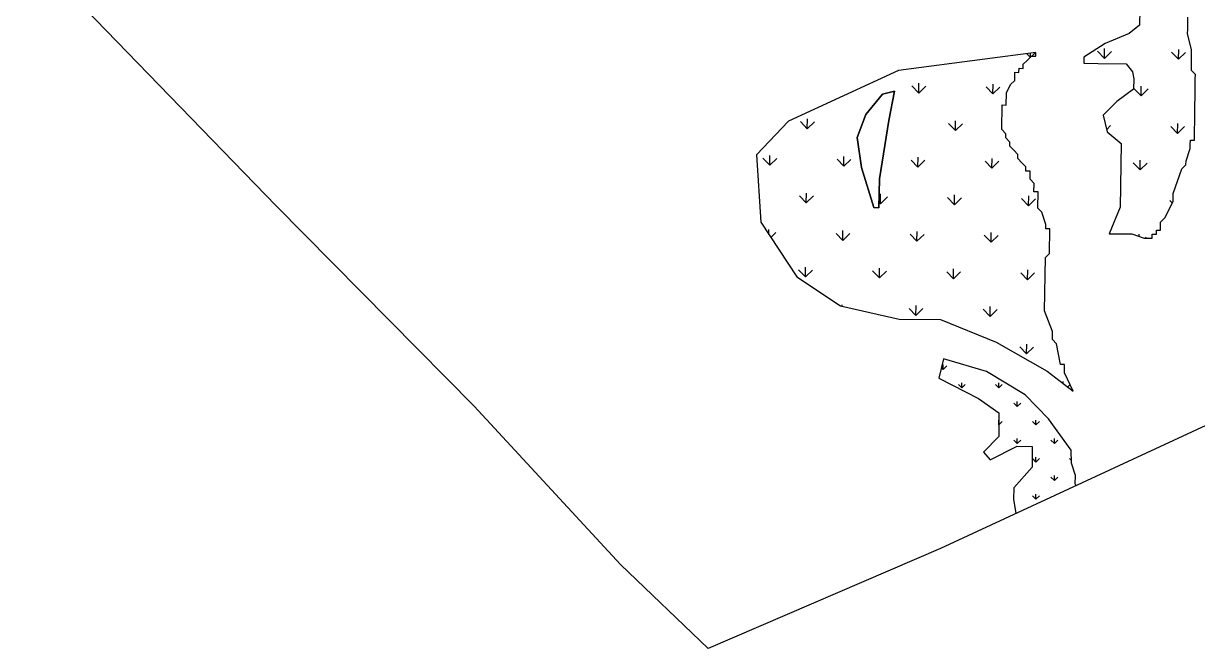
# Model space of a CAD drawing. Header units: metres. Extents: x 265309 to 267425, y 2141467 to 2144180.
# Drawn here: x 265552 to 266691, y 2141467 to 2142072 of the extents above; entities that cross this region are included whole.
import ezdxf

# ---------------------------------------------------------------- set-up
doc = ezdxf.new("R2010")
doc.units = ezdxf.units.M
doc.layers.add('MANGROOVES', color=112, linetype='Continuous')
doc.layers.add('village', color=3, linetype='Continuous')

msp = doc.modelspace()

# ---------------------------------------------------------------- linework, layer by layer
at = {"layer": 'MANGROOVES'}
for p, q in [((266634.8, 2142085.6), (266634.6, 2142070.6)), ((266681.3, 2142070.7), (266681.4, 2142078.6)), ((266634.6, 2142070.6), (266624.5, 2142062.6)), ((266681.2, 2142062.7), (266681.3, 2142066.7)), ((266681.3, 2142066.7), (266681.3, 2142070.7)), ((266601.1, 2142052.9), (266580.6, 2142039.9)), ((266624.5, 2142062.6), (266601.1, 2142052.9)), ((266685, 2142046.7), (266681.2, 2142062.7)), ((266533.8, 2142044.4), (266484.5, 2142037.9)), ((266525.8, 2142036.8), (266529.8, 2142040.8)), ((266529.8, 2142040.8), (266533.8, 2142040.7)), ((266533.8, 2142040.7), (266533.8, 2142044.4)), ((266684.8, 2142026.9), (266685, 2142046.7)), ((266484.5, 2142037.9), (266400.6, 2142026.9)), ((266517.6, 2142025), (266517.7, 2142029)), ((266517.7, 2142029), (266521.7, 2142028.9)), ((266521.7, 2142032.9), (266525.8, 2142036.8)), ((266521.7, 2142028.9), (266521.7, 2142032.9)), ((266580.6, 2142039.9), (266580.5, 2142033.9)), ((266580.5, 2142033.9), (266594.5, 2142033.7)), ((266594.5, 2142033.7), (266621.6, 2142033.3)), ((266621.6, 2142033.3), (266627.6, 2142025.4)), ((266400.6, 2142026.9), (266294, 2141977.7)), ((266513.6, 2142017.1), (266513.7, 2142025.1)), ((266513.7, 2142025.1), (266517.6, 2142025)), ((266627.6, 2142025.4), (266628.9, 2142018.8)), ((266628.9, 2142018.8), (266628.8, 2142008.8)), ((266688.7, 2142022.8), (266684.8, 2142026.9)), ((266688.6, 2142018.8), (266688.7, 2142022.8)), ((266688.6, 2142014.9), (266688.6, 2142018.8)), ((266396.9, 2142006.8), (266385.3, 2142003.9)), ((266385.3, 2142003.9), (266396.9, 2142006.8)), ((266391.3, 2141978.3), (266396.9, 2142006.8)), ((266396.9, 2142006.8), (266391.3, 2141978.3)), ((266505.5, 2142005.3), (266509.5, 2142013.2)), ((266509.5, 2142013.2), (266513.6, 2142017.1)), ((266628.8, 2142008.8), (266612.5, 2141996.9)), ((266688.4, 2141999), (266688.6, 2142014.9)), ((266385.3, 2142003.9), (266369, 2141984.2)), ((266369, 2141984.2), (266385.3, 2142003.9)), ((266505.3, 2141993.3), (266505.5, 2142005.3)), ((266612.5, 2141996.9), (266599.2, 2141983.5)), ((266688.3, 2141995), (266688.4, 2141999)), ((266688.3, 2141991), (266688.3, 2141995)), ((266369, 2141984.2), (266360.7, 2141962)), ((266360.7, 2141962), (266369, 2141984.2)), ((266501, 2141969.5), (266501.3, 2141993.4)), ((266501.3, 2141993.4), (266505.3, 2141993.3)), ((266599.2, 2141983.5), (266603.2, 2141967.4)), ((266688.1, 2141979.1), (266688.2, 2141983)), ((266688.2, 2141983), (266688.3, 2141991)), ((266294, 2141977.7), (266263.1, 2141945.2)), ((266382.2, 2141921.7), (266391.3, 2141978.3)), ((266391.3, 2141978.3), (266382.2, 2141921.7)), ((266688, 2141971.1), (266688.1, 2141975.1)), ((266688.1, 2141975.1), (266688.1, 2141979.1)), ((266360.7, 2141962), (266364.9, 2141932.7)), ((266364.9, 2141932.7), (266360.7, 2141962)), ((266505, 2141965.5), (266501, 2141969.5)), ((266504.9, 2141961.5), (266505, 2141965.5)), ((266508.8, 2141957.5), (266504.9, 2141961.5)), ((266603.2, 2141967.4), (266616.7, 2141956.2)), ((266687.9, 2141963.2), (266688, 2141971.1)), ((266687.9, 2141959.2), (266687.9, 2141963.2)), ((266508.8, 2141953.5), (266508.8, 2141957.5)), ((266512.7, 2141949.5), (266508.8, 2141953.5)), ((266516.6, 2141945.5), (266512.7, 2141949.5)), ((266616.7, 2141956.2), (266615.9, 2141894.5)), ((266679.7, 2141939.4), (266683.8, 2141951.3)), ((266683.8, 2141955.2), (266683.9, 2141959.2)), ((266683.8, 2141951.3), (266683.8, 2141955.2)), ((266683.9, 2141959.2), (266687.9, 2141959.2)), ((266263.1, 2141945.2), (266267.1, 2141880)), ((266516.6, 2141941.5), (266516.6, 2141945.5)), ((266520.5, 2141937.4), (266516.6, 2141941.5)), ((266679.6, 2141935.4), (266679.7, 2141939.4)), ((266364.9, 2141932.7), (266376.9, 2141893.9)), ((266376.9, 2141893.9), (266364.9, 2141932.7)), ((266524.4, 2141933.4), (266520.5, 2141937.4)), ((266524.4, 2141929.4), (266524.4, 2141933.4)), ((266528.4, 2141929.4), (266524.4, 2141929.4)), ((266528.3, 2141925.4), (266528.4, 2141929.4)), ((266667.3, 2141907.7), (266675.6, 2141931.5)), ((266675.6, 2141931.5), (266679.6, 2141935.4)), ((266381.8, 2141893.8), (266382.2, 2141921.7)), ((266382.2, 2141921.7), (266381.8, 2141893.8)), ((266528.3, 2141921.4), (266528.3, 2141925.4)), ((266532.2, 2141917.4), (266528.3, 2141921.4)), ((266532.1, 2141909.4), (266532.2, 2141917.4)), ((266536.1, 2141909.4), (266532.1, 2141909.4)), ((266535.9, 2141893.5), (266536.1, 2141909.4)), ((266667.2, 2141899.8), (266667.3, 2141903.7)), ((266667.3, 2141903.7), (266667.3, 2141907.7)), ((266376.9, 2141893.9), (266381.8, 2141893.8)), ((266381.8, 2141893.8), (266376.9, 2141893.9)), ((266539.8, 2141889.5), (266535.9, 2141893.5)), ((266615.9, 2141894.5), (266605.2, 2141868.7)), ((266659.1, 2141883.9), (266667.2, 2141899.8)), ((266543.6, 2141877.5), (266539.8, 2141889.5)), ((266655, 2141880), (266659.1, 2141883.9)), ((266267.1, 2141880), (266302.1, 2141827)), ((266543.6, 2141873.5), (266543.6, 2141877.5)), ((266547.5, 2141873.4), (266543.6, 2141873.5)), ((266547.2, 2141849.6), (266547.5, 2141873.4)), ((266650.9, 2141868.1), (266650.9, 2141872.1)), ((266650.9, 2141872.1), (266654.9, 2141872.1)), ((266654.9, 2141872.1), (266655, 2141876)), ((266655, 2141876), (266655, 2141880)), ((266605.2, 2141868.7), (266607.1, 2141868.7)), ((266607.1, 2141868.7), (266627, 2141868.4)), ((266627, 2141868.4), (266638.9, 2141864.3)), ((266638.9, 2141864.3), (266642.9, 2141864.3)), ((266642.9, 2141864.3), (266646.9, 2141864.2)), ((266646.9, 2141864.2), (266646.9, 2141868.2)), ((266646.9, 2141868.2), (266650.9, 2141868.1)), ((266543.2, 2141845.6), (266547.2, 2141849.6)), ((266542.5, 2141793.9), (266543.2, 2141845.6)), ((266302.1, 2141827), (266344.4, 2141798.8)), ((266344.4, 2141798.8), (266401.3, 2141785.9)), ((266550.2, 2141773.9), (266542.5, 2141793.9)), ((266401.3, 2141785.9), (266441.5, 2141785.4)), ((266441.5, 2141785.4), (266495.6, 2141763.4)), ((266550.1, 2141766), (266550.2, 2141773.9)), ((266495.6, 2141763.4), (266544.8, 2141735.5)), ((266554.1, 2141761.9), (266550.1, 2141766)), ((266557.8, 2141742), (266554.1, 2141761.9)), ((266444.5, 2141747.4), (266439.8, 2141728.7)), ((266486.1, 2141735), (266444.5, 2141747.4)), ((266523.6, 2141712.6), (266486.1, 2141735)), ((266544.8, 2141735.5), (266570.3, 2141716.2)), ((266561.8, 2141742), (266557.8, 2141742)), ((266561.7, 2141734), (266561.8, 2141742)), ((266570.3, 2141716.2), (266561.7, 2141734)), ((266439.8, 2141728.7), (266478.2, 2141709.1)), ((266546.1, 2141689.2), (266523.6, 2141712.6)), ((266478.2, 2141709.1), (266498.1, 2141695.1)), ((266498.1, 2141695.1), (266497.9, 2141672.2)), ((266568.2, 2141659), (266546.1, 2141689.2)), ((266497.9, 2141672.2), (266483.3, 2141657)), ((266483.3, 2141657), (266489.7, 2141649.5)), ((266489.7, 2141649.5), (266515.8, 2141662.8)), ((266515.8, 2141662.8), (266530.5, 2141662.6)), ((266530.5, 2141662.6), (266530.3, 2141642.5)), ((266568.5, 2141646.4), (266568.2, 2141659)), ((266530.3, 2141642.5), (266512.5, 2141622.5)), ((266572.3, 2141634.4), (266568.5, 2141646.4)), ((266572.2, 2141626.4), (266572.3, 2141634.4)), ((266512.5, 2141622.5), (266512.3, 2141611.3)), ((266573.1, 2141624.5), (266572.2, 2141626.4)), ((266512.3, 2141611.3), (266514.7, 2141597.4))]:
    msp.add_line(p, q, dxfattribs=at)
at = {"layer": 'MANGROOVES', "linetype": 'Continuous'}
for p, q in [((266528.6, 2142039.6), (266525, 2142043.3)), ((266528.7, 2142039.7), (266528.8, 2142043.7)), ((266530, 2142040.8), (266533.7, 2142044.4)), ((266600.5, 2142038.6), (266593.9, 2142045.4)), ((266600.5, 2142038.6), (266600.7, 2142048.1)), ((266600.5, 2142038.6), (266607.4, 2142045.2)), ((266672.4, 2142037.7), (266665.7, 2142044.5)), ((266672.4, 2142037.7), (266672.5, 2142047.2)), ((266672.4, 2142037.7), (266679.2, 2142044.3)), ((266420.5, 2142005), (266413.8, 2142011.8)), ((266420.5, 2142005), (266420.6, 2142014.5)), ((266420.5, 2142005), (266427.3, 2142011.6)), ((266492.3, 2142004.1), (266485.7, 2142010.9)), ((266492.3, 2142004.1), (266492.4, 2142013.6)), ((266492.3, 2142004.1), (266499.1, 2142010.7)), ((266636, 2142002.2), (266629.3, 2142009)), ((266636, 2142002.2), (266636.1, 2142011.7)), ((266636, 2142002.2), (266642.8, 2142008.9)), ((266312.3, 2141970.4), (266305.6, 2141977.3)), ((266312.3, 2141970.4), (266312.4, 2141980)), ((266312.3, 2141970.4), (266319.1, 2141977.1)), ((266455.9, 2141968.6), (266449.3, 2141975.4)), ((266455.9, 2141968.6), (266456.1, 2141978.1)), ((266455.9, 2141968.6), (266462.8, 2141975.2)), ((266602.7, 2141969.7), (266606.4, 2141973.4)), ((266671.4, 2141965.8), (266664.8, 2141972.7)), ((266671.4, 2141965.8), (266671.6, 2141975.4)), ((266671.4, 2141965.8), (266678.3, 2141972.5)), ((266275.9, 2141935), (266269.2, 2141941.8)), ((266275.9, 2141935), (266276, 2141944.5)), ((266275.9, 2141935), (266282.7, 2141941.6)), ((266347.7, 2141934.1), (266341.1, 2141940.9)), ((266347.7, 2141934.1), (266347.8, 2141943.6)), ((266347.7, 2141934.1), (266354.5, 2141940.7)), ((266419.6, 2141933.1), (266412.9, 2141940)), ((266419.6, 2141933.1), (266419.7, 2141942.7)), ((266419.6, 2141933.1), (266426.4, 2141939.8)), ((266491.4, 2141932.2), (266484.8, 2141939)), ((266491.4, 2141932.2), (266491.5, 2141941.7)), ((266491.4, 2141932.2), (266498.2, 2141938.9)), ((266635.1, 2141930.4), (266635.2, 2141939.9)), ((266635.1, 2141930.4), (266628.4, 2141937.2)), ((266635.1, 2141930.4), (266641.9, 2141937)), ((266311.3, 2141898.6), (266304.7, 2141905.4)), ((266311.3, 2141898.6), (266311.5, 2141908.1)), ((266311.3, 2141898.6), (266318.2, 2141905.3)), ((266383.2, 2141897.7), (266383.3, 2141907.2)), ((266383.2, 2141897.7), (266390, 2141904.3)), ((266455, 2141896.8), (266448.4, 2141903.6)), ((266455, 2141896.8), (266455.1, 2141906.3)), ((266455, 2141896.8), (266461.8, 2141903.4)), ((266526.9, 2141895.8), (266527, 2141905.4)), ((266383.2, 2141897.7), (266381.9, 2141899)), ((266526.9, 2141895.8), (266520.2, 2141902.7)), ((266526.9, 2141895.8), (266533.7, 2141902.5)), ((266666.4, 2141898.2), (266663.9, 2141900.8)), ((266275, 2141868), (266275.1, 2141872.7)), ((266277, 2141865.1), (266281.8, 2141869.8)), ((266346.8, 2141862.2), (266346.9, 2141871.7)), ((266418.6, 2141861.3), (266418.8, 2141870.8)), ((266490.5, 2141860.4), (266490.6, 2141869.9)), ((266346.8, 2141862.2), (266340.2, 2141869)), ((266346.8, 2141862.2), (266353.6, 2141868.9)), ((266418.6, 2141861.3), (266412, 2141868.1)), ((266418.6, 2141861.3), (266425.5, 2141868)), ((266490.5, 2141860.4), (266483.8, 2141867.2)), ((266490.5, 2141860.4), (266497.3, 2141867)), ((266634.2, 2141865.9), (266634.3, 2141868.1)), ((266640, 2141864.3), (266641, 2141865.2)), ((266310.4, 2141826.8), (266310.6, 2141836.3)), ((266382.3, 2141825.8), (266382.4, 2141835.4)), ((266310.4, 2141826.8), (266303.8, 2141833.6)), ((266310.4, 2141826.8), (266317.2, 2141833.4)), ((266382.3, 2141825.8), (266375.6, 2141832.7)), ((266382.3, 2141825.8), (266389.1, 2141832.5)), ((266454.1, 2141824.9), (266447.5, 2141831.7)), ((266454.1, 2141824.9), (266454.2, 2141834.5)), ((266454.1, 2141824.9), (266460.9, 2141831.6)), ((266525.9, 2141824), (266519.3, 2141830.8)), ((266525.9, 2141824), (266526.1, 2141833.5)), ((266525.9, 2141824), (266532.8, 2141830.7)), ((266346, 2141798.4), (266346, 2141799.9)), ((266352.6, 2141796.9), (266352.7, 2141797)), ((266417.7, 2141789.5), (266411.1, 2141796.3)), ((266417.7, 2141789.5), (266417.8, 2141799)), ((266417.7, 2141789.5), (266424.5, 2141796.1)), ((266489.6, 2141788.5), (266482.9, 2141795.4)), ((266489.6, 2141788.5), (266489.7, 2141798.1)), ((266489.6, 2141788.5), (266496.4, 2141795.2)), ((266525, 2141752.2), (266518.4, 2141759)), ((266525, 2141752.2), (266525.1, 2141761.7)), ((266525, 2141752.2), (266531.8, 2141758.8)), ((266444.2, 2141737.2), (266442.4, 2141739)), ((266444.2, 2141737.2), (266444.2, 2141742)), ((266444.2, 2141737.2), (266447.6, 2141740.6)), ((266462.2, 2141719.2), (266458.8, 2141722.6)), ((266462.2, 2141719.2), (266462.2, 2141724)), ((266462.2, 2141719.2), (266465.5, 2141722.6)), ((266498.1, 2141719.2), (266494.7, 2141722.6)), ((266498.1, 2141719.2), (266498.1, 2141724)), ((266498.1, 2141719.2), (266501.4, 2141722.6)), ((266560.6, 2141723.5), (266560.6, 2141725.3)), ((266565, 2141720.2), (266567.3, 2141722.4)), ((266516, 2141701.3), (266512.7, 2141704.6)), ((266516, 2141701.3), (266516, 2141706)), ((266516, 2141701.3), (266519.4, 2141704.6)), ((266498.1, 2141683.3), (266498.1, 2141688.1)), ((266534, 2141683.3), (266534, 2141688.1)), ((266498.1, 2141683.3), (266498, 2141683.4)), ((266498.1, 2141683.3), (266501.4, 2141686.7)), ((266534, 2141683.3), (266530.6, 2141686.7)), ((266534, 2141683.3), (266537.4, 2141686.7)), ((266516, 2141665.4), (266512.7, 2141668.7)), ((266516, 2141665.4), (266516, 2141670.1)), ((266516, 2141665.4), (266519.4, 2141668.7)), ((266552, 2141665.4), (266548.6, 2141668.7)), ((266552, 2141665.4), (266552, 2141670.1)), ((266552, 2141665.4), (266555.3, 2141668.7)), ((266534, 2141647.4), (266530.6, 2141650.8)), ((266534, 2141647.4), (266534, 2141652.2)), ((266534, 2141647.4), (266537.4, 2141650.8)), ((266568.4, 2141648.9), (266566.6, 2141650.8)), ((266552, 2141629.4), (266548.6, 2141632.8)), ((266552, 2141629.4), (266552, 2141634.2)), ((266552, 2141629.4), (266555.3, 2141632.8)), ((266534, 2141611.5), (266530.6, 2141614.8)), ((266534, 2141611.5), (266534, 2141616.2)), ((266534, 2141611.5), (266537.4, 2141614.8)), ((266516, 2141598.1), (266516, 2141598.3))]:
    msp.add_line(p, q, dxfattribs=at)
at = {"layer": 'village'}
for p, q in [((265797.2, 2141895.7), (265552, 2142148.2)), ((265989.1, 2141701.7), (265797.2, 2141895.7)), ((266914.1, 2141782.5), (266441.4, 2141563.5)), ((266131, 2141548.2), (265989.1, 2141701.7)), ((266441.4, 2141563.5), (266216.1, 2141466.7)), ((266216.1, 2141466.7), (266131, 2141548.2))]:
    msp.add_line(p, q, dxfattribs=at)

doc.saveas('drawing.dxf')
